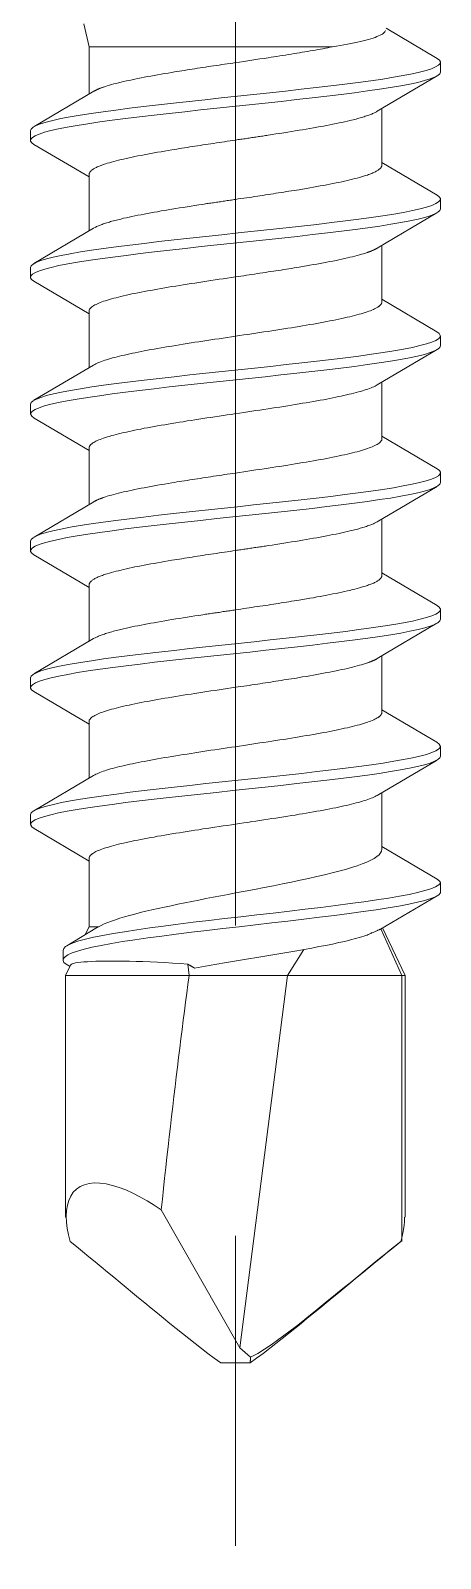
# Model space of a CAD drawing. Header units: millimetres. Extents: x 1459 to 16731, y 971 to 8404.
# Drawn here: x 5609.91 to 5614.11, y 1982.21 to 1997.85 of the extents above; entities that cross this region are included whole.
import ezdxf

# ---------------------------------------------------------------- set-up
doc = ezdxf.new("R2010")
doc.units = ezdxf.units.MM
doc.header["$LTSCALE"] = 0.5
doc.linetypes.add('CENTER', pattern=[50.8, 31.75, -6.35, 6.35, -6.35])
doc.layers.get('0').update_dxf_attribs({"lineweight": 20})
doc.layers.add('Quincaillerie', color=150, linetype='Continuous', lineweight=20)

# ---------------------------------------------------------------- blocks, each defined once
blk = doc.blocks.new('4970081')
at = {"color": 1, "linetype": 'CENTER'}
blk.add_line((0, 5.75), (0, -42.003), dxfattribs=at)
for p, q in [((-1.5, -26.535), (-1.554, -26.3)), ((1.544, -26.344), (2.066, -26.652)), ((0.993, -26.535), (-1.5, -26.535)), ((-1.5, -27.018), (-1.5, -26.535)), ((2.1, -26.792), (2.1, -26.692)), ((2.066, -26.832), (1.453, -27.194)), ((-2.064, -27.351), (-1.452, -26.989)), ((1.5, -27.746), (1.5, -27.166)), ((-2.099, -27.492), (-2.099, -27.392)), ((-1.5, -27.866), (-2.065, -27.533)), ((1.5, -27.718), (2.065, -28.051)), ((-1.5, -28.418), (-1.5, -27.838)), ((2.099, -28.192), (2.099, -28.092)), ((2.064, -28.233), (1.452, -28.595)), ((-2.066, -28.752), (-1.453, -28.39)), ((1.5, -29.146), (1.5, -28.566)), ((-2.1, -28.892), (-2.1, -28.792)), ((-1.5, -29.266), (-2.066, -28.932)), ((1.5, -29.118), (2.064, -29.451)), ((-1.5, -29.818), (-1.5, -29.238)), ((2.099, -29.592), (2.099, -29.492)), ((2.065, -29.633), (1.453, -29.994)), ((-2.065, -30.151), (-1.453, -29.79)), ((1.5, -30.546), (1.5, -29.966)), ((-2.099, -30.292), (-2.099, -30.192)), ((-1.5, -30.666), (-2.064, -30.333)), ((-1.5, -31.218), (-1.5, -30.638)), ((1.5, -30.518), (2.066, -30.852)), ((2.1, -30.992), (2.1, -30.892)), ((2.066, -31.032), (1.453, -31.394)), ((-2.064, -31.551), (-1.452, -31.189)), ((1.5, -31.946), (1.5, -31.366)), ((-2.099, -31.692), (-2.099, -31.592)), ((-1.5, -32.066), (-2.065, -31.733)), ((-1.5, -32.618), (-1.5, -32.038)), ((1.5, -31.918), (2.065, -32.251)), ((2.099, -32.392), (2.099, -32.292)), ((2.064, -32.433), (1.452, -32.795)), ((-2.066, -32.952), (-1.453, -32.59)), ((1.5, -33.346), (1.5, -32.766)), ((-2.1, -33.092), (-2.1, -32.992)), ((-1.5, -33.466), (-2.066, -33.132)), ((-1.5, -34.018), (-1.5, -33.438)), ((1.5, -33.318), (2.064, -33.651)), ((2.099, -33.792), (2.099, -33.692)), ((2.065, -33.833), (1.453, -34.194)), ((-2.065, -34.351), (-1.453, -33.99)), ((1.5, -34.746), (1.5, -34.166)), ((-2.099, -34.492), (-2.099, -34.392)), ((-1.5, -34.866), (-2.064, -34.533)), ((-1.5, -35.538), (-1.5, -34.838)), ((1.5, -34.718), (2.066, -35.052)), ((2.1, -35.192), (2.1, -35.092)), ((2.068, -35.221), (1.485, -35.562)), ((-1.727, -35.732), (-1.432, -35.554)), ((-1.539, -35.619), (-1.5, -35.538)), ((-1.405, -35.538), (-1.5, -35.538)), ((1.704, -36.038), (1.488, -35.56)), ((1.505, -35.55), (1.74, -36.038)), ((-1.767, -35.88), (-1.767, -35.78)), ((0.532, -36.038), (0.702, -35.77)), ((-1.74, -36.038), (-1.689, -35.932)), ((-1.695, -35.945), (-1.734, -35.922)), ((-0.475, -36.038), (-0.488, -35.922)), ((-0.475, -36.038), (-1.74, -36.038)), ((-1.74, -36.038), (-1.74, -38.509)), ((-0.475, -36.038), (0.532, -36.038)), ((0.532, -36.038), (0.044, -39.848)), ((0.532, -36.038), (1.704, -36.038)), ((1.74, -36.038), (1.704, -36.038)), ((1.704, -36.038), (1.704, -38.758)), ((1.74, -36.038), (1.74, -38.509)), ((0.044, -39.848), (-0.761, -38.436)), ((0.044, -39.848), (0.155, -39.942)), ((-0.15, -40), (0.15, -40))]:
    blk.add_line(p, q)
at = {"flags": 128}
for points in [[(0.993, -26.535), (1.034, -26.527), (1.073, -26.52), (1.111, -26.513), (1.148, -26.506), (1.183, -26.499), (1.217, -26.492), (1.249, -26.486), (1.28, -26.479), (1.309, -26.472), (1.337, -26.465), (1.362, -26.458), (1.387, -26.451), (1.409, -26.444), (1.43, -26.437), (1.449, -26.43), (1.466, -26.423), (1.482, -26.416), (1.495, -26.409), (1.507, -26.403), (1.517, -26.396), (1.525, -26.389), (1.531, -26.382), (1.535, -26.375), (1.538, -26.368)], [(0.334, -26.646), (0.364, -26.641), (0.394, -26.636), (0.424, -26.632), (0.454, -26.627), (0.484, -26.622), (0.513, -26.618), (0.542, -26.613), (0.571, -26.609), (0.6, -26.604), (0.628, -26.599), (0.656, -26.595), (0.684, -26.59), (0.712, -26.585), (0.739, -26.581), (0.766, -26.576), (0.793, -26.572), (0.819, -26.567), (0.845, -26.562), (0.871, -26.558), (0.896, -26.553), (0.921, -26.548), (0.945, -26.544), (0.969, -26.539), (0.993, -26.535)], [(-2.099, -27.392), (-2.093, -27.375), (-2.073, -27.357), (-2.041, -27.34), (-1.996, -27.322), (-1.939, -27.304), (-1.87, -27.287), (-1.788, -27.269), (-1.695, -27.251), (-1.592, -27.234), (-1.478, -27.216), (-1.356, -27.199), (-1.225, -27.181), (-1.087, -27.163), (-0.942, -27.146), (-0.79, -27.128), (-0.634, -27.11), (-0.474, -27.093), (-0.311, -27.075), (-0.146, -27.057), (0.02, -27.04), (0.186, -27.022), (0.351, -27.005), (0.514, -26.987), (0.673, -26.969), (0.828, -26.952), (0.977, -26.934), (1.121, -26.916), (1.258, -26.899), (1.387, -26.881), (1.508, -26.864), (1.619, -26.846), (1.719, -26.828), (1.809, -26.811), (1.887, -26.793), (1.954, -26.775), (2.008, -26.758), (2.05, -26.74), (2.08, -26.723), (2.096, -26.705), (2.1, -26.687), (2.089, -26.67), (2.066, -26.652)], [(-0.651, -26.796), (-0.625, -26.791), (-0.6, -26.787), (-0.574, -26.783), (-0.548, -26.779), (-0.522, -26.775), (-0.495, -26.771), (-0.469, -26.766), (-0.442, -26.762), (-0.415, -26.758), (-0.388, -26.754), (-0.361, -26.75), (-0.334, -26.746), (-0.306, -26.741), (-0.279, -26.737), (-0.251, -26.733), (-0.224, -26.729), (-0.196, -26.725), (-0.168, -26.721), (-0.14, -26.716), (-0.112, -26.712), (-0.084, -26.708), (-0.056, -26.704), (-0.028, -26.7), (0, -26.696)], [(-2.065, -27.533), (-2.088, -27.515), (-2.099, -27.498), (-2.096, -27.48), (-2.08, -27.462), (-2.052, -27.445), (-2.011, -27.427), (-1.957, -27.409), (-1.891, -27.392), (-1.812, -27.374), (-1.723, -27.356), (-1.622, -27.339), (-1.511, -27.321), (-1.391, -27.303), (-1.263, -27.286), (-1.127, -27.268), (-0.983, -27.251), (-0.833, -27.233), (-0.678, -27.215), (-0.519, -27.198), (-0.357, -27.18), (-0.192, -27.162), (-0.026, -27.145), (0.14, -27.127), (0.305, -27.109), (0.469, -27.092), (0.629, -27.074), (0.785, -27.057), (0.937, -27.039), (1.082, -27.021), (1.221, -27.004), (1.353, -26.986), (1.476, -26.968), (1.589, -26.951), (1.693, -26.933), (1.785, -26.915), (1.867, -26.898), (1.937, -26.88), (1.995, -26.863), (2.04, -26.845), (2.073, -26.827), (2.093, -26.81), (2.1, -26.792)], [(-1.351, -26.946), (-1.333, -26.939), (-1.313, -26.933), (-1.292, -26.927), (-1.27, -26.921), (-1.247, -26.914), (-1.223, -26.908), (-1.198, -26.902), (-1.172, -26.896), (-1.146, -26.889), (-1.118, -26.883), (-1.089, -26.877), (-1.06, -26.871), (-1.03, -26.864), (-0.999, -26.858), (-0.967, -26.852), (-0.935, -26.846), (-0.902, -26.839), (-0.868, -26.833), (-0.833, -26.827), (-0.798, -26.821), (-0.762, -26.814), (-0.726, -26.808), (-0.688, -26.802), (-0.651, -26.796)], [(-1.451, -26.989), (-1.448, -26.987), (-1.445, -26.985), (-1.442, -26.984), (-1.439, -26.982), (-1.435, -26.98), (-1.432, -26.978), (-1.428, -26.976), (-1.424, -26.975), (-1.42, -26.973), (-1.416, -26.971), (-1.412, -26.969), (-1.408, -26.967), (-1.404, -26.966), (-1.4, -26.964), (-1.395, -26.962), (-1.391, -26.96), (-1.386, -26.958), (-1.382, -26.956), (-1.377, -26.955), (-1.372, -26.953), (-1.367, -26.951), (-1.362, -26.949), (-1.357, -26.947), (-1.351, -26.946)], [(1.173, -27.288), (1.189, -27.284), (1.205, -27.281), (1.22, -27.277), (1.236, -27.273), (1.25, -27.269), (1.265, -27.265), (1.279, -27.261), (1.292, -27.257), (1.305, -27.253), (1.318, -27.249), (1.33, -27.245), (1.342, -27.241), (1.354, -27.237), (1.365, -27.233), (1.376, -27.23), (1.386, -27.226), (1.396, -27.222), (1.405, -27.218), (1.414, -27.214), (1.423, -27.21), (1.431, -27.206), (1.439, -27.202), (1.446, -27.198), (1.453, -27.194)], [(0.334, -27.438), (0.375, -27.432), (0.415, -27.426), (0.455, -27.42), (0.495, -27.413), (0.535, -27.407), (0.574, -27.401), (0.612, -27.395), (0.651, -27.388), (0.688, -27.382), (0.725, -27.376), (0.762, -27.37), (0.798, -27.363), (0.833, -27.357), (0.868, -27.351), (0.902, -27.345), (0.935, -27.338), (0.967, -27.332), (0.999, -27.326), (1.03, -27.32), (1.061, -27.313), (1.09, -27.307), (1.118, -27.301), (1.146, -27.295), (1.173, -27.288)], [(-0.651, -27.588), (-0.625, -27.584), (-0.6, -27.58), (-0.574, -27.576), (-0.548, -27.572), (-0.522, -27.568), (-0.495, -27.563), (-0.469, -27.559), (-0.442, -27.555), (-0.415, -27.551), (-0.388, -27.547), (-0.361, -27.543), (-0.334, -27.538), (-0.306, -27.534), (-0.279, -27.53), (-0.251, -27.526), (-0.224, -27.522), (-0.196, -27.518), (-0.168, -27.513), (-0.14, -27.509), (-0.112, -27.505), (-0.084, -27.501), (-0.056, -27.497), (-0.028, -27.493), (0, -27.488)], [(0, -27.488), (0.014, -27.486), (0.028, -27.484), (0.042, -27.482), (0.056, -27.48), (0.07, -27.478), (0.084, -27.476), (0.098, -27.474), (0.112, -27.472), (0.126, -27.47), (0.14, -27.468), (0.154, -27.466), (0.168, -27.463), (0.182, -27.461), (0.196, -27.459), (0.21, -27.457), (0.224, -27.455), (0.237, -27.453), (0.251, -27.451), (0.265, -27.449), (0.279, -27.447), (0.293, -27.445), (0.306, -27.443), (0.32, -27.441), (0.334, -27.438)], [(-1.351, -27.738), (-1.333, -27.732), (-1.313, -27.726), (-1.292, -27.72), (-1.27, -27.713), (-1.247, -27.707), (-1.223, -27.701), (-1.198, -27.695), (-1.172, -27.688), (-1.146, -27.682), (-1.118, -27.676), (-1.089, -27.67), (-1.06, -27.663), (-1.03, -27.657), (-0.999, -27.651), (-0.967, -27.645), (-0.935, -27.638), (-0.902, -27.632), (-0.868, -27.626), (-0.833, -27.62), (-0.798, -27.613), (-0.762, -27.607), (-0.726, -27.601), (-0.688, -27.595), (-0.651, -27.588)], [(-1.499, -27.838), (-1.499, -27.834), (-1.498, -27.83), (-1.497, -27.826), (-1.495, -27.822), (-1.493, -27.818), (-1.49, -27.813), (-1.486, -27.809), (-1.482, -27.805), (-1.478, -27.801), (-1.473, -27.797), (-1.468, -27.793), (-1.462, -27.788), (-1.455, -27.784), (-1.448, -27.78), (-1.441, -27.776), (-1.433, -27.772), (-1.425, -27.768), (-1.416, -27.763), (-1.406, -27.759), (-1.396, -27.755), (-1.386, -27.751), (-1.375, -27.747), (-1.363, -27.743), (-1.351, -27.738)], [(1.351, -27.846), (1.363, -27.841), (1.375, -27.837), (1.386, -27.833), (1.396, -27.829), (1.406, -27.825), (1.416, -27.821), (1.425, -27.816), (1.433, -27.812), (1.441, -27.808), (1.448, -27.804), (1.455, -27.8), (1.462, -27.796), (1.468, -27.791), (1.473, -27.787), (1.478, -27.783), (1.482, -27.779), (1.486, -27.775), (1.49, -27.771), (1.493, -27.766), (1.495, -27.762), (1.497, -27.758), (1.498, -27.754), (1.499, -27.75), (1.499, -27.746)], [(0.651, -27.996), (0.688, -27.989), (0.726, -27.983), (0.762, -27.977), (0.798, -27.971), (0.833, -27.964), (0.868, -27.958), (0.902, -27.952), (0.935, -27.946), (0.967, -27.939), (0.999, -27.933), (1.03, -27.927), (1.06, -27.921), (1.089, -27.914), (1.118, -27.908), (1.146, -27.902), (1.172, -27.896), (1.198, -27.889), (1.223, -27.883), (1.247, -27.877), (1.27, -27.871), (1.292, -27.864), (1.313, -27.858), (1.333, -27.852), (1.351, -27.846)], [(-2.1, -28.792), (-2.093, -28.774), (-2.073, -28.757), (-2.04, -28.739), (-1.995, -28.721), (-1.937, -28.704), (-1.867, -28.686), (-1.785, -28.669), (-1.693, -28.651), (-1.589, -28.633), (-1.476, -28.616), (-1.353, -28.598), (-1.221, -28.58), (-1.082, -28.563), (-0.937, -28.545), (-0.785, -28.527), (-0.629, -28.51), (-0.469, -28.492), (-0.305, -28.475), (-0.14, -28.457), (0.026, -28.439), (0.192, -28.422), (0.357, -28.404), (0.519, -28.386), (0.678, -28.369), (0.833, -28.351), (0.983, -28.333), (1.127, -28.316), (1.263, -28.298), (1.391, -28.281), (1.511, -28.263), (1.622, -28.245), (1.723, -28.228), (1.812, -28.21), (1.891, -28.192), (1.957, -28.175), (2.011, -28.157), (2.052, -28.139), (2.08, -28.122), (2.096, -28.104), (2.099, -28.087), (2.088, -28.069), (2.065, -28.051)], [(-0.334, -28.146), (-0.32, -28.144), (-0.306, -28.141), (-0.293, -28.139), (-0.279, -28.137), (-0.265, -28.135), (-0.251, -28.133), (-0.237, -28.131), (-0.224, -28.129), (-0.21, -28.127), (-0.196, -28.125), (-0.182, -28.123), (-0.168, -28.121), (-0.154, -28.119), (-0.14, -28.116), (-0.126, -28.114), (-0.112, -28.112), (-0.098, -28.11), (-0.084, -28.108), (-0.07, -28.106), (-0.056, -28.104), (-0.042, -28.102), (-0.028, -28.1), (-0.014, -28.098), (0, -28.096)], [(0, -28.096), (0.028, -28.091), (0.056, -28.087), (0.084, -28.083), (0.112, -28.079), (0.14, -28.075), (0.168, -28.071), (0.196, -28.066), (0.224, -28.062), (0.251, -28.058), (0.279, -28.054), (0.306, -28.05), (0.334, -28.046), (0.361, -28.041), (0.388, -28.037), (0.415, -28.033), (0.442, -28.029), (0.469, -28.025), (0.495, -28.021), (0.522, -28.016), (0.548, -28.012), (0.574, -28.008), (0.6, -28.004), (0.625, -28), (0.651, -27.996)], [(-2.066, -28.932), (-2.089, -28.914), (-2.1, -28.897), (-2.096, -28.879), (-2.08, -28.861), (-2.05, -28.844), (-2.008, -28.826), (-1.954, -28.809), (-1.887, -28.791), (-1.809, -28.773), (-1.719, -28.756), (-1.619, -28.738), (-1.508, -28.72), (-1.387, -28.703), (-1.258, -28.685), (-1.121, -28.668), (-0.977, -28.65), (-0.828, -28.632), (-0.673, -28.615), (-0.514, -28.597), (-0.351, -28.579), (-0.186, -28.562), (-0.02, -28.544), (0.146, -28.527), (0.311, -28.509), (0.474, -28.491), (0.634, -28.474), (0.79, -28.456), (0.942, -28.438), (1.087, -28.421), (1.225, -28.403), (1.356, -28.386), (1.478, -28.368), (1.592, -28.35), (1.695, -28.333), (1.788, -28.315), (1.87, -28.297), (1.939, -28.28), (1.996, -28.262), (2.041, -28.244), (2.073, -28.227), (2.093, -28.209), (2.099, -28.192)], [(-1.453, -28.39), (-1.446, -28.386), (-1.439, -28.382), (-1.431, -28.378), (-1.423, -28.374), (-1.414, -28.37), (-1.405, -28.366), (-1.396, -28.362), (-1.386, -28.358), (-1.376, -28.355), (-1.365, -28.351), (-1.354, -28.347), (-1.342, -28.343), (-1.33, -28.339), (-1.318, -28.335), (-1.305, -28.331), (-1.292, -28.327), (-1.279, -28.323), (-1.265, -28.319), (-1.25, -28.315), (-1.236, -28.311), (-1.22, -28.307), (-1.205, -28.303), (-1.189, -28.3), (-1.173, -28.296)], [(-1.173, -28.296), (-1.146, -28.289), (-1.118, -28.283), (-1.09, -28.277), (-1.061, -28.271), (-1.03, -28.264), (-0.999, -28.258), (-0.967, -28.252), (-0.935, -28.246), (-0.902, -28.239), (-0.868, -28.233), (-0.833, -28.227), (-0.798, -28.221), (-0.762, -28.214), (-0.725, -28.208), (-0.688, -28.202), (-0.651, -28.196), (-0.612, -28.189), (-0.574, -28.183), (-0.535, -28.177), (-0.495, -28.171), (-0.455, -28.164), (-0.415, -28.158), (-0.375, -28.152), (-0.334, -28.146)], [(1.351, -28.638), (1.357, -28.637), (1.362, -28.635), (1.367, -28.633), (1.372, -28.631), (1.377, -28.629), (1.382, -28.628), (1.386, -28.626), (1.391, -28.624), (1.395, -28.622), (1.4, -28.62), (1.404, -28.618), (1.408, -28.617), (1.412, -28.615), (1.416, -28.613), (1.42, -28.611), (1.424, -28.609), (1.428, -28.608), (1.432, -28.606), (1.435, -28.604), (1.439, -28.602), (1.442, -28.6), (1.445, -28.599), (1.448, -28.597), (1.451, -28.595)], [(0.651, -28.788), (0.688, -28.782), (0.726, -28.776), (0.762, -28.77), (0.798, -28.763), (0.833, -28.757), (0.868, -28.751), (0.902, -28.745), (0.935, -28.738), (0.967, -28.732), (0.999, -28.726), (1.03, -28.72), (1.06, -28.713), (1.089, -28.707), (1.118, -28.701), (1.146, -28.695), (1.172, -28.688), (1.198, -28.682), (1.223, -28.676), (1.247, -28.67), (1.27, -28.663), (1.292, -28.657), (1.313, -28.651), (1.333, -28.645), (1.351, -28.638)], [(0, -28.888), (0.028, -28.884), (0.056, -28.88), (0.084, -28.876), (0.112, -28.872), (0.14, -28.868), (0.168, -28.863), (0.196, -28.859), (0.224, -28.855), (0.251, -28.851), (0.279, -28.847), (0.306, -28.843), (0.334, -28.838), (0.361, -28.834), (0.388, -28.83), (0.415, -28.826), (0.442, -28.822), (0.469, -28.818), (0.495, -28.813), (0.522, -28.809), (0.548, -28.805), (0.574, -28.801), (0.6, -28.797), (0.625, -28.793), (0.651, -28.788)], [(-1.173, -29.088), (-1.146, -29.082), (-1.118, -29.076), (-1.09, -29.07), (-1.061, -29.063), (-1.03, -29.057), (-0.999, -29.051), (-0.967, -29.045), (-0.935, -29.038), (-0.902, -29.032), (-0.868, -29.026), (-0.833, -29.02), (-0.798, -29.013), (-0.762, -29.007), (-0.725, -29.001), (-0.688, -28.995), (-0.651, -28.988), (-0.612, -28.982), (-0.574, -28.976), (-0.535, -28.97), (-0.495, -28.963), (-0.455, -28.957), (-0.415, -28.951), (-0.375, -28.945), (-0.334, -28.938)], [(-1.5, -29.238), (-1.499, -29.232), (-1.498, -29.226), (-1.495, -29.22), (-1.49, -29.213), (-1.485, -29.207), (-1.478, -29.201), (-1.471, -29.195), (-1.462, -29.188), (-1.452, -29.182), (-1.441, -29.176), (-1.428, -29.17), (-1.415, -29.163), (-1.401, -29.157), (-1.385, -29.151), (-1.369, -29.145), (-1.351, -29.138), (-1.332, -29.132), (-1.312, -29.126), (-1.292, -29.12), (-1.27, -29.113), (-1.247, -29.107), (-1.223, -29.101), (-1.198, -29.095), (-1.173, -29.088)], [(0.935, -29.346), (0.967, -29.339), (0.999, -29.333), (1.029, -29.327), (1.059, -29.321), (1.088, -29.315), (1.116, -29.308), (1.144, -29.302), (1.17, -29.296), (1.196, -29.29), (1.22, -29.284), (1.244, -29.278), (1.267, -29.271), (1.288, -29.265), (1.309, -29.259), (1.329, -29.253), (1.348, -29.247), (1.366, -29.24), (1.382, -29.234), (1.398, -29.228), (1.413, -29.222), (1.426, -29.216), (1.439, -29.21), (1.45, -29.203), (1.46, -29.197)], [(1.46, -29.197), (1.463, -29.195), (1.466, -29.193), (1.469, -29.191), (1.472, -29.189), (1.475, -29.186), (1.477, -29.184), (1.48, -29.182), (1.482, -29.18), (1.484, -29.178), (1.486, -29.176), (1.488, -29.174), (1.49, -29.171), (1.491, -29.169), (1.493, -29.167), (1.494, -29.165), (1.495, -29.163), (1.496, -29.161), (1.497, -29.158), (1.498, -29.156), (1.498, -29.154), (1.499, -29.152), (1.499, -29.15), (1.499, -29.148), (1.499, -29.146)], [(0, -29.496), (0.042, -29.489), (0.084, -29.483), (0.126, -29.477), (0.168, -29.471), (0.21, -29.464), (0.251, -29.458), (0.292, -29.452), (0.334, -29.446), (0.374, -29.439), (0.415, -29.433), (0.455, -29.427), (0.495, -29.421), (0.535, -29.414), (0.574, -29.408), (0.612, -29.402), (0.651, -29.396), (0.688, -29.389), (0.725, -29.383), (0.762, -29.377), (0.798, -29.371), (0.833, -29.364), (0.868, -29.358), (0.902, -29.352), (0.935, -29.346)], [(-2.099, -30.192), (-2.093, -30.174), (-2.073, -30.156), (-2.04, -30.139), (-1.994, -30.121), (-1.936, -30.103), (-1.865, -30.086), (-1.783, -30.068), (-1.69, -30.051), (-1.587, -30.033), (-1.473, -30.015), (-1.351, -29.998), (-1.219, -29.98), (-1.08, -29.962), (-0.935, -29.945), (-0.783, -29.927), (-0.627, -29.91), (-0.466, -29.892), (-0.303, -29.874), (-0.138, -29.857), (0.028, -29.839), (0.194, -29.821), (0.358, -29.804), (0.52, -29.786), (0.68, -29.769), (0.834, -29.751), (0.984, -29.733), (1.128, -29.716), (1.264, -29.698), (1.393, -29.68), (1.512, -29.663), (1.623, -29.645), (1.723, -29.628), (1.812, -29.61), (1.89, -29.592), (1.957, -29.575), (2.011, -29.557), (2.053, -29.539), (2.081, -29.522), (2.096, -29.504), (2.098, -29.487), (2.088, -29.469), (2.064, -29.451)], [(-0.935, -29.646), (-0.902, -29.639), (-0.868, -29.633), (-0.833, -29.627), (-0.798, -29.621), (-0.762, -29.614), (-0.725, -29.608), (-0.688, -29.602), (-0.651, -29.596), (-0.612, -29.589), (-0.574, -29.583), (-0.535, -29.577), (-0.495, -29.571), (-0.455, -29.564), (-0.415, -29.558), (-0.374, -29.552), (-0.334, -29.546), (-0.292, -29.539), (-0.251, -29.533), (-0.21, -29.527), (-0.168, -29.521), (-0.126, -29.514), (-0.084, -29.508), (-0.042, -29.502), (0, -29.496)], [(-2.064, -30.333), (-2.088, -30.315), (-2.098, -30.298), (-2.096, -30.28), (-2.081, -30.262), (-2.053, -30.245), (-2.011, -30.227), (-1.957, -30.209), (-1.89, -30.192), (-1.812, -30.174), (-1.723, -30.156), (-1.623, -30.139), (-1.512, -30.121), (-1.393, -30.104), (-1.264, -30.086), (-1.128, -30.068), (-0.984, -30.051), (-0.834, -30.033), (-0.68, -30.015), (-0.52, -29.998), (-0.358, -29.98), (-0.194, -29.963), (-0.028, -29.945), (0.138, -29.927), (0.303, -29.91), (0.466, -29.892), (0.627, -29.874), (0.783, -29.857), (0.935, -29.839), (1.08, -29.822), (1.219, -29.804), (1.351, -29.786), (1.473, -29.769), (1.587, -29.751), (1.69, -29.733), (1.783, -29.716), (1.865, -29.698), (1.936, -29.681), (1.994, -29.663), (2.04, -29.645), (2.073, -29.628), (2.093, -29.61), (2.099, -29.592)], [(-1.453, -29.79), (-1.442, -29.784), (-1.431, -29.778), (-1.418, -29.772), (-1.404, -29.766), (-1.389, -29.76), (-1.374, -29.754), (-1.357, -29.748), (-1.339, -29.742), (-1.32, -29.736), (-1.301, -29.73), (-1.28, -29.724), (-1.259, -29.718), (-1.236, -29.712), (-1.213, -29.706), (-1.189, -29.7), (-1.164, -29.694), (-1.138, -29.688), (-1.111, -29.682), (-1.084, -29.676), (-1.056, -29.67), (-1.027, -29.664), (-0.997, -29.658), (-0.966, -29.652), (-0.935, -29.646)], [(0.935, -30.138), (0.966, -30.132), (0.997, -30.126), (1.027, -30.12), (1.056, -30.114), (1.084, -30.108), (1.111, -30.102), (1.138, -30.096), (1.164, -30.09), (1.189, -30.084), (1.213, -30.078), (1.236, -30.072), (1.259, -30.066), (1.28, -30.06), (1.301, -30.054), (1.32, -30.048), (1.339, -30.042), (1.357, -30.036), (1.374, -30.03), (1.389, -30.024), (1.404, -30.018), (1.418, -30.012), (1.431, -30.006), (1.442, -30), (1.453, -29.994)], [(0, -30.288), (0.042, -30.282), (0.084, -30.276), (0.126, -30.27), (0.168, -30.263), (0.21, -30.257), (0.251, -30.251), (0.292, -30.245), (0.334, -30.238), (0.374, -30.232), (0.415, -30.226), (0.455, -30.22), (0.495, -30.213), (0.535, -30.207), (0.574, -30.201), (0.612, -30.195), (0.651, -30.188), (0.688, -30.182), (0.725, -30.176), (0.762, -30.17), (0.798, -30.163), (0.833, -30.157), (0.868, -30.151), (0.902, -30.145), (0.935, -30.138)], [(-0.935, -30.438), (-0.902, -30.432), (-0.868, -30.426), (-0.833, -30.42), (-0.798, -30.413), (-0.762, -30.407), (-0.725, -30.401), (-0.688, -30.395), (-0.651, -30.388), (-0.612, -30.382), (-0.574, -30.376), (-0.535, -30.37), (-0.495, -30.363), (-0.455, -30.357), (-0.415, -30.351), (-0.374, -30.345), (-0.334, -30.338), (-0.292, -30.332), (-0.251, -30.326), (-0.21, -30.32), (-0.168, -30.313), (-0.126, -30.307), (-0.084, -30.301), (-0.042, -30.295), (0, -30.288)], [(-1.462, -30.588), (-1.452, -30.582), (-1.441, -30.576), (-1.429, -30.57), (-1.416, -30.563), (-1.401, -30.557), (-1.385, -30.551), (-1.369, -30.545), (-1.351, -30.538), (-1.332, -30.532), (-1.312, -30.526), (-1.291, -30.52), (-1.269, -30.513), (-1.247, -30.507), (-1.223, -30.501), (-1.198, -30.495), (-1.172, -30.488), (-1.146, -30.482), (-1.118, -30.476), (-1.09, -30.47), (-1.06, -30.463), (-1.03, -30.457), (-0.999, -30.451), (-0.968, -30.445), (-0.935, -30.438)], [(-1.499, -30.638), (-1.499, -30.636), (-1.499, -30.634), (-1.499, -30.632), (-1.498, -30.63), (-1.498, -30.628), (-1.497, -30.626), (-1.496, -30.624), (-1.495, -30.622), (-1.494, -30.62), (-1.493, -30.618), (-1.492, -30.616), (-1.49, -30.613), (-1.489, -30.611), (-1.487, -30.609), (-1.485, -30.607), (-1.483, -30.605), (-1.481, -30.603), (-1.479, -30.601), (-1.476, -30.599), (-1.474, -30.597), (-1.471, -30.595), (-1.468, -30.593), (-1.465, -30.591), (-1.462, -30.588)], [(1.173, -30.696), (1.198, -30.689), (1.223, -30.683), (1.247, -30.677), (1.27, -30.671), (1.292, -30.664), (1.312, -30.658), (1.332, -30.652), (1.351, -30.646), (1.369, -30.639), (1.385, -30.633), (1.401, -30.627), (1.415, -30.621), (1.428, -30.614), (1.441, -30.608), (1.452, -30.602), (1.462, -30.596), (1.471, -30.589), (1.478, -30.583), (1.485, -30.577), (1.49, -30.571), (1.495, -30.564), (1.498, -30.558), (1.499, -30.552), (1.5, -30.546)], [(0.334, -30.846), (0.375, -30.839), (0.415, -30.833), (0.455, -30.827), (0.495, -30.821), (0.535, -30.814), (0.574, -30.808), (0.612, -30.802), (0.651, -30.796), (0.688, -30.789), (0.725, -30.783), (0.762, -30.777), (0.798, -30.771), (0.833, -30.764), (0.868, -30.758), (0.902, -30.752), (0.935, -30.746), (0.967, -30.739), (0.999, -30.733), (1.03, -30.727), (1.061, -30.721), (1.09, -30.714), (1.118, -30.708), (1.146, -30.702), (1.173, -30.696)], [(-2.099, -31.592), (-2.093, -31.575), (-2.073, -31.557), (-2.041, -31.54), (-1.996, -31.522), (-1.939, -31.504), (-1.87, -31.487), (-1.788, -31.469), (-1.695, -31.451), (-1.592, -31.434), (-1.478, -31.416), (-1.356, -31.399), (-1.225, -31.381), (-1.087, -31.363), (-0.942, -31.346), (-0.79, -31.328), (-0.634, -31.31), (-0.474, -31.293), (-0.311, -31.275), (-0.146, -31.257), (0.02, -31.24), (0.186, -31.222), (0.351, -31.205), (0.514, -31.187), (0.673, -31.169), (0.828, -31.152), (0.977, -31.134), (1.121, -31.116), (1.258, -31.099), (1.387, -31.081), (1.508, -31.064), (1.619, -31.046), (1.719, -31.028), (1.809, -31.011), (1.887, -30.993), (1.954, -30.975), (2.008, -30.958), (2.05, -30.94), (2.08, -30.923), (2.096, -30.905), (2.1, -30.887), (2.089, -30.87), (2.066, -30.852)], [(-0.651, -30.996), (-0.625, -30.991), (-0.6, -30.987), (-0.574, -30.983), (-0.548, -30.979), (-0.522, -30.975), (-0.495, -30.971), (-0.469, -30.966), (-0.442, -30.962), (-0.415, -30.958), (-0.388, -30.954), (-0.361, -30.95), (-0.334, -30.946), (-0.306, -30.941), (-0.279, -30.937), (-0.251, -30.933), (-0.224, -30.929), (-0.196, -30.925), (-0.168, -30.921), (-0.14, -30.916), (-0.112, -30.912), (-0.084, -30.908), (-0.056, -30.904), (-0.028, -30.9), (0, -30.896)], [(-2.065, -31.733), (-2.088, -31.715), (-2.099, -31.698), (-2.096, -31.68), (-2.08, -31.662), (-2.052, -31.645), (-2.011, -31.627), (-1.957, -31.609), (-1.891, -31.592), (-1.812, -31.574), (-1.723, -31.556), (-1.622, -31.539), (-1.511, -31.521), (-1.391, -31.503), (-1.263, -31.486), (-1.127, -31.468), (-0.983, -31.451), (-0.833, -31.433), (-0.678, -31.415), (-0.519, -31.398), (-0.357, -31.38), (-0.192, -31.362), (-0.026, -31.345), (0.14, -31.327), (0.305, -31.309), (0.469, -31.292), (0.629, -31.274), (0.785, -31.257), (0.937, -31.239), (1.082, -31.221), (1.221, -31.204), (1.353, -31.186), (1.476, -31.168), (1.589, -31.151), (1.693, -31.133), (1.785, -31.115), (1.867, -31.098), (1.937, -31.08), (1.995, -31.063), (2.04, -31.045), (2.073, -31.027), (2.093, -31.01), (2.1, -30.992)], [(-1.351, -31.146), (-1.333, -31.139), (-1.313, -31.133), (-1.292, -31.127), (-1.27, -31.121), (-1.247, -31.114), (-1.223, -31.108), (-1.198, -31.102), (-1.172, -31.096), (-1.146, -31.089), (-1.118, -31.083), (-1.089, -31.077), (-1.06, -31.071), (-1.03, -31.064), (-0.999, -31.058), (-0.967, -31.052), (-0.935, -31.046), (-0.902, -31.039), (-0.868, -31.033), (-0.833, -31.027), (-0.798, -31.021), (-0.762, -31.014), (-0.726, -31.008), (-0.688, -31.002), (-0.651, -30.996)], [(-1.451, -31.189), (-1.448, -31.187), (-1.445, -31.185), (-1.442, -31.184), (-1.439, -31.182), (-1.435, -31.18), (-1.432, -31.178), (-1.428, -31.176), (-1.424, -31.175), (-1.42, -31.173), (-1.416, -31.171), (-1.412, -31.169), (-1.408, -31.167), (-1.404, -31.166), (-1.4, -31.164), (-1.395, -31.162), (-1.391, -31.16), (-1.386, -31.158), (-1.382, -31.156), (-1.377, -31.155), (-1.372, -31.153), (-1.367, -31.151), (-1.362, -31.149), (-1.357, -31.147), (-1.351, -31.146)], [(1.173, -31.488), (1.189, -31.484), (1.205, -31.481), (1.22, -31.477), (1.236, -31.473), (1.25, -31.469), (1.265, -31.465), (1.279, -31.461), (1.292, -31.457), (1.305, -31.453), (1.318, -31.449), (1.33, -31.445), (1.342, -31.441), (1.354, -31.437), (1.365, -31.433), (1.376, -31.43), (1.386, -31.426), (1.396, -31.422), (1.405, -31.418), (1.414, -31.414), (1.423, -31.41), (1.431, -31.406), (1.439, -31.402), (1.446, -31.398), (1.453, -31.394)], [(0.334, -31.638), (0.375, -31.632), (0.415, -31.626), (0.455, -31.62), (0.495, -31.613), (0.535, -31.607), (0.574, -31.601), (0.612, -31.595), (0.651, -31.588), (0.688, -31.582), (0.725, -31.576), (0.762, -31.57), (0.798, -31.563), (0.833, -31.557), (0.868, -31.551), (0.902, -31.545), (0.935, -31.538), (0.967, -31.532), (0.999, -31.526), (1.03, -31.52), (1.061, -31.513), (1.09, -31.507), (1.118, -31.501), (1.146, -31.495), (1.173, -31.488)], [(-0.651, -31.788), (-0.625, -31.784), (-0.6, -31.78), (-0.574, -31.776), (-0.548, -31.772), (-0.522, -31.768), (-0.495, -31.763), (-0.469, -31.759), (-0.442, -31.755), (-0.415, -31.751), (-0.388, -31.747), (-0.361, -31.743), (-0.334, -31.738), (-0.306, -31.734), (-0.279, -31.73), (-0.251, -31.726), (-0.224, -31.722), (-0.196, -31.718), (-0.168, -31.713), (-0.14, -31.709), (-0.112, -31.705), (-0.084, -31.701), (-0.056, -31.697), (-0.028, -31.693), (0, -31.688)], [(0, -31.688), (0.014, -31.686), (0.028, -31.684), (0.042, -31.682), (0.056, -31.68), (0.07, -31.678), (0.084, -31.676), (0.098, -31.674), (0.112, -31.672), (0.126, -31.67), (0.14, -31.668), (0.154, -31.666), (0.168, -31.663), (0.182, -31.661), (0.196, -31.659), (0.21, -31.657), (0.224, -31.655), (0.237, -31.653), (0.251, -31.651), (0.265, -31.649), (0.279, -31.647), (0.293, -31.645), (0.306, -31.643), (0.32, -31.641), (0.334, -31.638)], [(-1.351, -31.938), (-1.333, -31.932), (-1.313, -31.926), (-1.292, -31.92), (-1.27, -31.913), (-1.247, -31.907), (-1.223, -31.901), (-1.198, -31.895), (-1.172, -31.888), (-1.146, -31.882), (-1.118, -31.876), (-1.089, -31.87), (-1.06, -31.863), (-1.03, -31.857), (-0.999, -31.851), (-0.967, -31.845), (-0.935, -31.838), (-0.902, -31.832), (-0.868, -31.826), (-0.833, -31.82), (-0.798, -31.813), (-0.762, -31.807), (-0.726, -31.801), (-0.688, -31.795), (-0.651, -31.788)], [(-1.499, -32.038), (-1.499, -32.034), (-1.498, -32.03), (-1.497, -32.026), (-1.495, -32.022), (-1.493, -32.018), (-1.49, -32.013), (-1.486, -32.009), (-1.482, -32.005), (-1.478, -32.001), (-1.473, -31.997), (-1.468, -31.993), (-1.462, -31.988), (-1.455, -31.984), (-1.448, -31.98), (-1.441, -31.976), (-1.433, -31.972), (-1.425, -31.968), (-1.416, -31.963), (-1.406, -31.959), (-1.396, -31.955), (-1.386, -31.951), (-1.375, -31.947), (-1.363, -31.943), (-1.351, -31.938)], [(0.651, -32.196), (0.688, -32.189), (0.726, -32.183), (0.762, -32.177), (0.798, -32.171), (0.833, -32.164), (0.868, -32.158), (0.902, -32.152), (0.935, -32.146), (0.967, -32.139), (0.999, -32.133), (1.03, -32.127), (1.06, -32.121), (1.089, -32.114), (1.118, -32.108), (1.146, -32.102), (1.172, -32.096), (1.198, -32.089), (1.223, -32.083), (1.247, -32.077), (1.27, -32.071), (1.292, -32.064), (1.313, -32.058), (1.333, -32.052), (1.351, -32.046)], [(1.351, -32.046), (1.363, -32.041), (1.375, -32.037), (1.386, -32.033), (1.396, -32.029), (1.406, -32.025), (1.416, -32.021), (1.425, -32.016), (1.433, -32.012), (1.441, -32.008), (1.448, -32.004), (1.455, -32), (1.462, -31.996), (1.468, -31.991), (1.473, -31.987), (1.478, -31.983), (1.482, -31.979), (1.486, -31.975), (1.49, -31.971), (1.493, -31.966), (1.495, -31.962), (1.497, -31.958), (1.498, -31.954), (1.499, -31.95), (1.499, -31.946)], [(0, -32.296), (0.028, -32.291), (0.056, -32.287), (0.084, -32.283), (0.112, -32.279), (0.14, -32.275), (0.168, -32.271), (0.196, -32.266), (0.224, -32.262), (0.251, -32.258), (0.279, -32.254), (0.306, -32.25), (0.334, -32.246), (0.361, -32.241), (0.388, -32.237), (0.415, -32.233), (0.442, -32.229), (0.469, -32.225), (0.495, -32.221), (0.522, -32.216), (0.548, -32.212), (0.574, -32.208), (0.6, -32.204), (0.625, -32.2), (0.651, -32.196)], [(-2.1, -32.992), (-2.093, -32.974), (-2.073, -32.957), (-2.04, -32.939), (-1.995, -32.921), (-1.937, -32.904), (-1.867, -32.886), (-1.785, -32.869), (-1.693, -32.851), (-1.589, -32.833), (-1.476, -32.816), (-1.353, -32.798), (-1.221, -32.78), (-1.082, -32.763), (-0.937, -32.745), (-0.785, -32.727), (-0.629, -32.71), (-0.469, -32.692), (-0.305, -32.675), (-0.14, -32.657), (0.026, -32.639), (0.192, -32.622), (0.357, -32.604), (0.519, -32.586), (0.678, -32.569), (0.833, -32.551), (0.983, -32.533), (1.127, -32.516), (1.263, -32.498), (1.391, -32.481), (1.511, -32.463), (1.622, -32.445), (1.723, -32.428), (1.812, -32.41), (1.891, -32.392), (1.957, -32.375), (2.011, -32.357), (2.052, -32.339), (2.08, -32.322), (2.096, -32.304), (2.099, -32.287), (2.088, -32.269), (2.065, -32.251)], [(-1.173, -32.496), (-1.146, -32.489), (-1.118, -32.483), (-1.09, -32.477), (-1.061, -32.471), (-1.03, -32.464), (-0.999, -32.458), (-0.967, -32.452), (-0.935, -32.446), (-0.902, -32.439), (-0.868, -32.433), (-0.833, -32.427), (-0.798, -32.421), (-0.762, -32.414), (-0.725, -32.408), (-0.688, -32.402), (-0.651, -32.396), (-0.612, -32.389), (-0.574, -32.383), (-0.535, -32.377), (-0.495, -32.371), (-0.455, -32.364), (-0.415, -32.358), (-0.375, -32.352), (-0.334, -32.346)], [(-0.334, -32.346), (-0.32, -32.344), (-0.306, -32.341), (-0.293, -32.339), (-0.279, -32.337), (-0.265, -32.335), (-0.251, -32.333), (-0.237, -32.331), (-0.224, -32.329), (-0.21, -32.327), (-0.196, -32.325), (-0.182, -32.323), (-0.168, -32.321), (-0.154, -32.319), (-0.14, -32.316), (-0.126, -32.314), (-0.112, -32.312), (-0.098, -32.31), (-0.084, -32.308), (-0.07, -32.306), (-0.056, -32.304), (-0.042, -32.302), (-0.028, -32.3), (-0.014, -32.298), (0, -32.296)], [(-2.066, -33.132), (-2.089, -33.114), (-2.1, -33.097), (-2.096, -33.079), (-2.08, -33.062), (-2.05, -33.044), (-2.008, -33.026), (-1.954, -33.009), (-1.887, -32.991), (-1.809, -32.973), (-1.719, -32.956), (-1.619, -32.938), (-1.508, -32.92), (-1.387, -32.903), (-1.258, -32.885), (-1.121, -32.868), (-0.977, -32.85), (-0.828, -32.832), (-0.673, -32.815), (-0.514, -32.797), (-0.351, -32.779), (-0.186, -32.762), (-0.02, -32.744), (0.146, -32.727), (0.311, -32.709), (0.474, -32.691), (0.634, -32.674), (0.79, -32.656), (0.942, -32.638), (1.087, -32.621), (1.225, -32.603), (1.356, -32.586), (1.478, -32.568), (1.592, -32.55), (1.695, -32.533), (1.788, -32.515), (1.87, -32.497), (1.939, -32.48), (1.996, -32.462), (2.041, -32.444), (2.073, -32.427), (2.093, -32.409), (2.099, -32.392)], [(-1.453, -32.59), (-1.446, -32.586), (-1.439, -32.582), (-1.431, -32.578), (-1.423, -32.574), (-1.414, -32.57), (-1.405, -32.566), (-1.396, -32.562), (-1.386, -32.558), (-1.376, -32.555), (-1.365, -32.551), (-1.354, -32.547), (-1.342, -32.543), (-1.33, -32.539), (-1.318, -32.535), (-1.305, -32.531), (-1.292, -32.527), (-1.279, -32.523), (-1.265, -32.519), (-1.25, -32.515), (-1.236, -32.511), (-1.22, -32.507), (-1.205, -32.503), (-1.189, -32.5), (-1.173, -32.496)], [(1.351, -32.838), (1.357, -32.837), (1.362, -32.835), (1.367, -32.833), (1.372, -32.831), (1.377, -32.829), (1.382, -32.828), (1.386, -32.826), (1.391, -32.824), (1.395, -32.822), (1.4, -32.82), (1.404, -32.818), (1.408, -32.817), (1.412, -32.815), (1.416, -32.813), (1.42, -32.811), (1.424, -32.809), (1.428, -32.808), (1.432, -32.806), (1.435, -32.804), (1.439, -32.802), (1.442, -32.8), (1.445, -32.799), (1.448, -32.797), (1.451, -32.795)], [(0, -33.088), (0.028, -33.084), (0.056, -33.08), (0.084, -33.076), (0.112, -33.072), (0.14, -33.068), (0.168, -33.063), (0.196, -33.059), (0.224, -33.055), (0.251, -33.051), (0.279, -33.047), (0.306, -33.043), (0.334, -33.038), (0.361, -33.034), (0.388, -33.03), (0.415, -33.026), (0.442, -33.022), (0.469, -33.018), (0.495, -33.013), (0.522, -33.009), (0.548, -33.005), (0.574, -33.001), (0.6, -32.997), (0.625, -32.993), (0.651, -32.988)], [(0.651, -32.988), (0.688, -32.982), (0.726, -32.976), (0.762, -32.97), (0.798, -32.963), (0.833, -32.957), (0.868, -32.951), (0.902, -32.945), (0.935, -32.938), (0.967, -32.932), (0.999, -32.926), (1.03, -32.92), (1.06, -32.913), (1.089, -32.907), (1.118, -32.901), (1.146, -32.895), (1.172, -32.888), (1.198, -32.882), (1.223, -32.876), (1.247, -32.87), (1.27, -32.863), (1.292, -32.857), (1.313, -32.851), (1.333, -32.845), (1.351, -32.838)], [(-1.173, -33.288), (-1.146, -33.282), (-1.118, -33.276), (-1.09, -33.27), (-1.061, -33.263), (-1.03, -33.257), (-0.999, -33.251), (-0.967, -33.245), (-0.935, -33.238), (-0.902, -33.232), (-0.868, -33.226), (-0.833, -33.22), (-0.798, -33.213), (-0.762, -33.207), (-0.725, -33.201), (-0.688, -33.195), (-0.651, -33.188), (-0.612, -33.182), (-0.574, -33.176), (-0.535, -33.17), (-0.495, -33.163), (-0.455, -33.157), (-0.415, -33.151), (-0.375, -33.145), (-0.334, -33.138)], [(-1.5, -33.438), (-1.499, -33.432), (-1.498, -33.426), (-1.495, -33.42), (-1.49, -33.413), (-1.485, -33.407), (-1.478, -33.401), (-1.471, -33.395), (-1.462, -33.388), (-1.452, -33.382), (-1.441, -33.376), (-1.428, -33.37), (-1.415, -33.363), (-1.401, -33.357), (-1.385, -33.351), (-1.369, -33.345), (-1.351, -33.338), (-1.332, -33.332), (-1.312, -33.326), (-1.292, -33.32), (-1.27, -33.313), (-1.247, -33.307), (-1.223, -33.301), (-1.198, -33.295), (-1.173, -33.288)], [(0.935, -33.546), (0.968, -33.539), (0.999, -33.533), (1.03, -33.527), (1.06, -33.521), (1.09, -33.514), (1.118, -33.508), (1.146, -33.502), (1.172, -33.496), (1.198, -33.489), (1.223, -33.483), (1.247, -33.477), (1.269, -33.471), (1.291, -33.464), (1.312, -33.458), (1.332, -33.452), (1.351, -33.446), (1.369, -33.439), (1.385, -33.433), (1.401, -33.427), (1.416, -33.421), (1.429, -33.414), (1.441, -33.408), (1.452, -33.402), (1.462, -33.396)], [(1.462, -33.396), (1.465, -33.394), (1.468, -33.391), (1.471, -33.389), (1.474, -33.387), (1.476, -33.385), (1.479, -33.383), (1.481, -33.381), (1.483, -33.379), (1.485, -33.377), (1.487, -33.375), (1.489, -33.373), (1.49, -33.371), (1.492, -33.369), (1.493, -33.366), (1.494, -33.364), (1.495, -33.362), (1.496, -33.36), (1.497, -33.358), (1.498, -33.356), (1.498, -33.354), (1.499, -33.352), (1.499, -33.35), (1.499, -33.348), (1.499, -33.346)], [(0, -33.696), (0.042, -33.689), (0.084, -33.683), (0.126, -33.677), (0.168, -33.671), (0.21, -33.664), (0.251, -33.658), (0.292, -33.652), (0.334, -33.646), (0.374, -33.639), (0.415, -33.633), (0.455, -33.627), (0.495, -33.621), (0.535, -33.614), (0.574, -33.608), (0.612, -33.602), (0.651, -33.596), (0.688, -33.589), (0.725, -33.583), (0.762, -33.577), (0.798, -33.571), (0.833, -33.564), (0.868, -33.558), (0.902, -33.552), (0.935, -33.546)], [(-2.099, -34.392), (-2.093, -34.374), (-2.073, -34.356), (-2.04, -34.339), (-1.994, -34.321), (-1.936, -34.303), (-1.865, -34.286), (-1.783, -34.268), (-1.69, -34.251), (-1.587, -34.233), (-1.473, -34.215), (-1.351, -34.198), (-1.219, -34.18), (-1.08, -34.162), (-0.935, -34.145), (-0.783, -34.127), (-0.627, -34.11), (-0.466, -34.092), (-0.303, -34.074), (-0.138, -34.057), (0.028, -34.039), (0.194, -34.021), (0.358, -34.004), (0.52, -33.986), (0.68, -33.969), (0.834, -33.951), (0.984, -33.933), (1.128, -33.916), (1.264, -33.898), (1.393, -33.88), (1.512, -33.863), (1.623, -33.845), (1.723, -33.828), (1.812, -33.81), (1.89, -33.792), (1.957, -33.775), (2.011, -33.757), (2.053, -33.739), (2.081, -33.722), (2.096, -33.704), (2.098, -33.687), (2.088, -33.669), (2.064, -33.651)], [(-0.935, -33.846), (-0.902, -33.839), (-0.868, -33.833), (-0.833, -33.827), (-0.798, -33.821), (-0.762, -33.814), (-0.725, -33.808), (-0.688, -33.802), (-0.651, -33.796), (-0.612, -33.789), (-0.574, -33.783), (-0.535, -33.777), (-0.495, -33.771), (-0.455, -33.764), (-0.415, -33.758), (-0.374, -33.752), (-0.334, -33.746), (-0.292, -33.739), (-0.251, -33.733), (-0.21, -33.727), (-0.168, -33.721), (-0.126, -33.714), (-0.084, -33.708), (-0.042, -33.702), (0, -33.696)], [(-2.064, -34.533), (-2.088, -34.515), (-2.098, -34.498), (-2.096, -34.48), (-2.081, -34.462), (-2.053, -34.445), (-2.011, -34.427), (-1.957, -34.409), (-1.89, -34.392), (-1.812, -34.374), (-1.723, -34.356), (-1.623, -34.339), (-1.512, -34.321), (-1.393, -34.304), (-1.264, -34.286), (-1.128, -34.268), (-0.984, -34.251), (-0.834, -34.233), (-0.68, -34.215), (-0.52, -34.198), (-0.358, -34.18), (-0.194, -34.163), (-0.028, -34.145), (0.138, -34.127), (0.303, -34.11), (0.466, -34.092), (0.627, -34.074), (0.783, -34.057), (0.935, -34.039), (1.08, -34.022), (1.219, -34.004), (1.351, -33.986), (1.473, -33.969), (1.587, -33.951), (1.69, -33.933), (1.783, -33.916), (1.865, -33.898), (1.936, -33.881), (1.994, -33.863), (2.04, -33.845), (2.073, -33.828), (2.093, -33.81), (2.099, -33.792)], [(-1.453, -33.99), (-1.442, -33.984), (-1.431, -33.978), (-1.418, -33.972), (-1.404, -33.966), (-1.389, -33.96), (-1.374, -33.954), (-1.357, -33.948), (-1.339, -33.942), (-1.32, -33.936), (-1.301, -33.93), (-1.28, -33.924), (-1.259, -33.918), (-1.236, -33.912), (-1.213, -33.906), (-1.189, -33.9), (-1.164, -33.894), (-1.138, -33.888), (-1.111, -33.882), (-1.084, -33.876), (-1.056, -33.87), (-1.027, -33.864), (-0.997, -33.858), (-0.966, -33.852), (-0.935, -33.846)], [(0.935, -34.338), (0.966, -34.332), (0.997, -34.326), (1.027, -34.32), (1.056, -34.314), (1.084, -34.308), (1.111, -34.302), (1.138, -34.296), (1.164, -34.29), (1.189, -34.284), (1.213, -34.278), (1.236, -34.272), (1.259, -34.266), (1.28, -34.26), (1.301, -34.254), (1.32, -34.248), (1.339, -34.242), (1.357, -34.236), (1.374, -34.23), (1.389, -34.224), (1.404, -34.218), (1.418, -34.212), (1.431, -34.206), (1.442, -34.2), (1.453, -34.194)], [(0, -34.488), (0.042, -34.482), (0.084, -34.476), (0.126, -34.47), (0.168, -34.463), (0.21, -34.457), (0.251, -34.451), (0.292, -34.445), (0.334, -34.438), (0.374, -34.432), (0.415, -34.426), (0.455, -34.42), (0.495, -34.413), (0.535, -34.407), (0.574, -34.401), (0.612, -34.395), (0.651, -34.388), (0.688, -34.382), (0.725, -34.376), (0.762, -34.37), (0.798, -34.363), (0.833, -34.357), (0.868, -34.351), (0.902, -34.345), (0.935, -34.338)], [(-0.935, -34.638), (-0.902, -34.632), (-0.868, -34.626), (-0.833, -34.62), (-0.798, -34.613), (-0.762, -34.607), (-0.725, -34.601), (-0.688, -34.595), (-0.651, -34.588), (-0.612, -34.582), (-0.574, -34.576), (-0.535, -34.57), (-0.495, -34.563), (-0.455, -34.557), (-0.415, -34.551), (-0.374, -34.545), (-0.334, -34.538), (-0.292, -34.532), (-0.251, -34.526), (-0.21, -34.52), (-0.168, -34.513), (-0.126, -34.507), (-0.084, -34.501), (-0.042, -34.495), (0, -34.488)], [(-1.462, -34.788), (-1.452, -34.782), (-1.441, -34.776), (-1.429, -34.77), (-1.416, -34.763), (-1.401, -34.757), (-1.385, -34.751), (-1.369, -34.745), (-1.351, -34.738), (-1.332, -34.732), (-1.312, -34.726), (-1.291, -34.72), (-1.269, -34.713), (-1.247, -34.707), (-1.223, -34.701), (-1.198, -34.695), (-1.172, -34.688), (-1.146, -34.682), (-1.118, -34.676), (-1.09, -34.67), (-1.06, -34.663), (-1.03, -34.657), (-0.999, -34.651), (-0.968, -34.645), (-0.935, -34.638)], [(-1.499, -34.838), (-1.499, -34.836), (-1.499, -34.834), (-1.499, -34.832), (-1.498, -34.83), (-1.498, -34.828), (-1.497, -34.826), (-1.496, -34.824), (-1.495, -34.822), (-1.494, -34.82), (-1.493, -34.818), (-1.492, -34.816), (-1.49, -34.813), (-1.489, -34.811), (-1.487, -34.809), (-1.485, -34.807), (-1.483, -34.805), (-1.481, -34.803), (-1.479, -34.801), (-1.476, -34.799), (-1.474, -34.797), (-1.471, -34.795), (-1.468, -34.793), (-1.465, -34.791), (-1.462, -34.788)], [(1.5, -34.746), (1.497, -34.764), (1.487, -34.783), (1.471, -34.802), (1.449, -34.821), (1.42, -34.84), (1.386, -34.858), (1.345, -34.877), (1.299, -34.895), (1.247, -34.914), (1.19, -34.932), (1.128, -34.951), (1.06, -34.969), (0.989, -34.988), (0.913, -35.007), (0.833, -35.025), (0.749, -35.044), (0.663, -35.063), (0.574, -35.082), (0.482, -35.1), (0.388, -35.119), (0.293, -35.137), (0.196, -35.156), (0.098, -35.174), (0, -35.193)], [(2.1, -35.092), (2.083, -35.111), (2.05, -35.13), (2.003, -35.149), (1.941, -35.169), (1.866, -35.188), (1.779, -35.207), (1.679, -35.226), (1.568, -35.245), (1.446, -35.264), (1.315, -35.283), (1.174, -35.302), (1.027, -35.321), (0.873, -35.34), (0.714, -35.359), (0.552, -35.378), (0.387, -35.398), (0.22, -35.417), (0.054, -35.436), (-0.111, -35.455), (-0.274, -35.474), (-0.433, -35.493), (-0.587, -35.512), (-0.736, -35.531), (-0.877, -35.55), (-1.012, -35.569), (-1.137, -35.589), (-1.254, -35.608), (-1.359, -35.627), (-1.454, -35.646), (-1.536, -35.665), (-1.606, -35.684), (-1.664, -35.703), (-1.708, -35.722), (-1.741, -35.741), (-1.76, -35.76), (-1.767, -35.78)], [(2.1, -35.092), (2.1, -35.09), (2.1, -35.089), (2.099, -35.087), (2.099, -35.085), (2.098, -35.084), (2.098, -35.082), (2.097, -35.08), (2.096, -35.079), (2.095, -35.077), (2.094, -35.075), (2.093, -35.074), (2.091, -35.072), (2.09, -35.07), (2.088, -35.069), (2.086, -35.067), (2.085, -35.065), (2.083, -35.064), (2.081, -35.062), (2.078, -35.06), (2.076, -35.059), (2.074, -35.057), (2.071, -35.055), (2.068, -35.054), (2.066, -35.052)], [(2.1, -35.192), (2.083, -35.211), (2.05, -35.231), (2.002, -35.25), (1.94, -35.269), (1.864, -35.288), (1.775, -35.307), (1.675, -35.327), (1.563, -35.346), (1.44, -35.365), (1.307, -35.384), (1.165, -35.403), (1.016, -35.423), (0.861, -35.442), (0.701, -35.461), (0.537, -35.48), (0.371, -35.499), (0.204, -35.519), (0.037, -35.538), (-0.129, -35.557), (-0.293, -35.576), (-0.452, -35.595), (-0.607, -35.615), (-0.755, -35.634), (-0.897, -35.653), (-1.031, -35.672), (-1.156, -35.691), (-1.271, -35.711), (-1.376, -35.73), (-1.469, -35.749), (-1.549, -35.768), (-1.617, -35.788), (-1.673, -35.807), (-1.716, -35.826), (-1.746, -35.845), (-1.762, -35.864), (-1.766, -35.884), (-1.757, -35.903), (-1.734, -35.922)], [(0, -35.193), (-0.076, -35.207), (-0.151, -35.221), (-0.227, -35.236), (-0.302, -35.25), (-0.376, -35.265), (-0.448, -35.28), (-0.52, -35.294), (-0.59, -35.309), (-0.659, -35.323), (-0.727, -35.337), (-0.792, -35.352), (-0.856, -35.366), (-0.917, -35.38), (-0.975, -35.394), (-1.032, -35.409), (-1.086, -35.423), (-1.137, -35.437), (-1.185, -35.452), (-1.229, -35.466), (-1.271, -35.48), (-1.309, -35.495), (-1.345, -35.509), (-1.376, -35.524), (-1.405, -35.538)], [(-1.405, -35.538), (-1.406, -35.539), (-1.407, -35.54), (-1.408, -35.54), (-1.409, -35.541), (-1.411, -35.542), (-1.412, -35.542), (-1.413, -35.543), (-1.414, -35.544), (-1.415, -35.544), (-1.416, -35.545), (-1.418, -35.546), (-1.419, -35.546), (-1.42, -35.547), (-1.421, -35.548), (-1.422, -35.548), (-1.423, -35.549), (-1.424, -35.55), (-1.425, -35.55), (-1.427, -35.551), (-1.428, -35.552), (-1.429, -35.552), (-1.43, -35.553), (-1.431, -35.554), (-1.432, -35.554)], [(1.325, -35.633), (1.281, -35.646), (1.231, -35.66), (1.178, -35.674), (1.12, -35.688), (1.059, -35.701), (0.994, -35.715), (0.926, -35.729), (0.854, -35.742), (0.781, -35.756), (0.705, -35.77), (0.627, -35.784), (0.547, -35.797), (0.466, -35.811), (0.384, -35.825), (0.301, -35.839), (0.218, -35.852), (0.135, -35.866), (0.052, -35.88), (-0.03, -35.893), (-0.111, -35.907), (-0.191, -35.921), (-0.269, -35.935), (-0.346, -35.948), (-0.42, -35.962)], [(1.325, -35.633), (1.337, -35.628), (1.348, -35.623), (1.358, -35.618), (1.368, -35.614), (1.377, -35.61), (1.386, -35.606), (1.394, -35.602), (1.402, -35.599), (1.41, -35.596), (1.417, -35.593), (1.424, -35.59), (1.431, -35.587), (1.437, -35.584), (1.443, -35.582), (1.448, -35.579), (1.454, -35.577), (1.459, -35.575), (1.463, -35.573), (1.468, -35.571), (1.472, -35.569), (1.476, -35.567), (1.479, -35.565), (1.482, -35.563), (1.485, -35.562)], [(-1.689, -35.932), (-1.683, -35.925), (-1.673, -35.919), (-1.658, -35.914), (-1.638, -35.909), (-1.614, -35.905), (-1.586, -35.901), (-1.553, -35.898), (-1.516, -35.896), (-1.475, -35.894), (-1.431, -35.892), (-1.382, -35.891), (-1.33, -35.89), (-1.274, -35.89), (-1.214, -35.89), (-1.152, -35.89), (-1.087, -35.891), (-1.019, -35.893), (-0.948, -35.895), (-0.875, -35.898), (-0.8, -35.901), (-0.724, -35.905), (-0.646, -35.91), (-0.568, -35.915), (-0.488, -35.922)], [(-0.488, -35.922), (-0.485, -35.924), (-0.482, -35.925), (-0.479, -35.927), (-0.476, -35.928), (-0.473, -35.93), (-0.47, -35.932), (-0.467, -35.933), (-0.464, -35.935), (-0.461, -35.937), (-0.458, -35.938), (-0.456, -35.94), (-0.453, -35.942), (-0.45, -35.943), (-0.447, -35.945), (-0.444, -35.947), (-0.442, -35.948), (-0.439, -35.95), (-0.436, -35.952), (-0.433, -35.953), (-0.431, -35.955), (-0.428, -35.957), (-0.425, -35.959), (-0.423, -35.96), (-0.42, -35.962)], [(-0.761, -38.436), (-0.749, -38.327), (-0.738, -38.218), (-0.726, -38.11), (-0.714, -38.003), (-0.702, -37.897), (-0.69, -37.791), (-0.678, -37.687), (-0.667, -37.583), (-0.655, -37.48), (-0.643, -37.377), (-0.631, -37.276), (-0.619, -37.175), (-0.607, -37.075), (-0.595, -36.976), (-0.583, -36.878), (-0.571, -36.781), (-0.559, -36.685), (-0.547, -36.59), (-0.535, -36.495), (-0.523, -36.402), (-0.511, -36.31), (-0.499, -36.218), (-0.487, -36.128), (-0.475, -36.038)], [(-1.694, -38.758), (-1.711, -38.691), (-1.723, -38.625), (-1.731, -38.561), (-1.733, -38.499), (-1.73, -38.442), (-1.722, -38.388), (-1.708, -38.339), (-1.688, -38.295), (-1.662, -38.256), (-1.629, -38.224), (-1.592, -38.198), (-1.548, -38.178), (-1.499, -38.166), (-1.446, -38.16), (-1.388, -38.162), (-1.326, -38.17), (-1.261, -38.185), (-1.193, -38.206), (-1.123, -38.232), (-1.051, -38.264), (-0.979, -38.301), (-0.906, -38.343), (-0.833, -38.388), (-0.761, -38.436)], [(1.694, -38.758), (1.697, -38.747), (1.7, -38.737), (1.703, -38.726), (1.705, -38.715), (1.708, -38.704), (1.71, -38.694), (1.712, -38.683), (1.715, -38.673), (1.717, -38.662), (1.719, -38.652), (1.72, -38.641), (1.722, -38.631), (1.724, -38.621), (1.725, -38.61), (1.727, -38.6), (1.728, -38.59), (1.729, -38.58), (1.73, -38.57), (1.731, -38.56), (1.732, -38.55), (1.732, -38.54), (1.733, -38.53), (1.733, -38.521), (1.733, -38.511)], [(-0.15, -40), (-0.217, -39.953), (-0.283, -39.904), (-0.349, -39.854), (-0.414, -39.803), (-0.479, -39.752), (-0.543, -39.701), (-0.608, -39.649), (-0.672, -39.597), (-0.736, -39.545), (-0.8, -39.493), (-0.864, -39.44), (-0.928, -39.388), (-0.992, -39.335), (-1.056, -39.283), (-1.119, -39.23), (-1.183, -39.178), (-1.247, -39.125), (-1.311, -39.073), (-1.375, -39.02), (-1.439, -38.968), (-1.502, -38.915), (-1.566, -38.863), (-1.63, -38.81), (-1.694, -38.758)], [(0.15, -40), (0.217, -39.953), (0.283, -39.904), (0.349, -39.854), (0.414, -39.803), (0.479, -39.752), (0.543, -39.701), (0.608, -39.649), (0.672, -39.597), (0.736, -39.545), (0.8, -39.493), (0.864, -39.44), (0.928, -39.388), (0.992, -39.335), (1.056, -39.283), (1.119, -39.23), (1.183, -39.178), (1.247, -39.125), (1.311, -39.073), (1.375, -39.02), (1.439, -38.968), (1.502, -38.915), (1.566, -38.863), (1.63, -38.81), (1.694, -38.758)], [(1.694, -38.758), (1.631, -38.809), (1.568, -38.86), (1.506, -38.911), (1.443, -38.962), (1.38, -39.013), (1.317, -39.064), (1.255, -39.116), (1.192, -39.167), (1.129, -39.218), (1.067, -39.269), (1.004, -39.32), (0.941, -39.371), (0.878, -39.422), (0.815, -39.473), (0.752, -39.524), (0.689, -39.574), (0.625, -39.624), (0.561, -39.673), (0.496, -39.722), (0.431, -39.77), (0.365, -39.817), (0.298, -39.862), (0.229, -39.905), (0.155, -39.942)], [(0.155, -39.942), (0.155, -39.944), (0.155, -39.947), (0.155, -39.949), (0.154, -39.952), (0.154, -39.954), (0.154, -39.956), (0.154, -39.959), (0.154, -39.961), (0.154, -39.964), (0.154, -39.966), (0.153, -39.969), (0.153, -39.971), (0.153, -39.974), (0.153, -39.976), (0.153, -39.978), (0.152, -39.981), (0.152, -39.983), (0.152, -39.986), (0.152, -39.988), (0.151, -39.99), (0.151, -39.993), (0.151, -39.995), (0.15, -39.998), (0.15, -40)]]:
    blk.add_lwpolyline(points, dxfattribs=at)
for centre, start_param, end_param in [((-0.003, -26.677), -1.57076, -1.348871), ((0.003, -28.907), 1.570833, 1.792722), ((-0.003, -30.877), -1.57076, -1.348871), ((0.003, -33.107), 1.570833, 1.792722)]:
    blk.add_ellipse(centre, major_axis=(1.517, 0.227), ratio=0.012537, start_param=start_param, end_param=end_param)

msp = doc.modelspace()

# ---------------------------------------------------------------- block references
at = {"layer": 'Quincaillerie', "lineweight": 20}
msp.add_blockref('4970081', (5612.013, 2024.214), dxfattribs=at)

doc.saveas('drawing.dxf')
